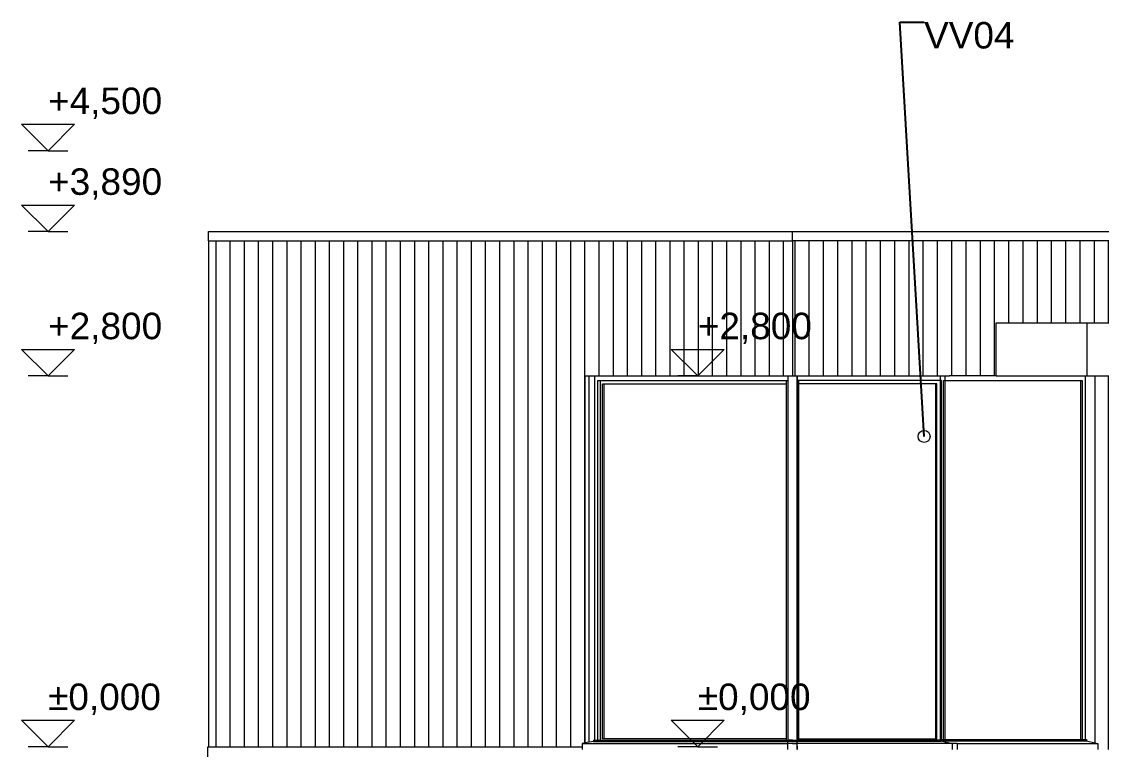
# Model space of a CAD drawing. Header units: millimetres. Extents: x 239748 to 326588, y -19262 to 5561.
# Drawn here: x 240171 to 248331, y -20 to 5475 of the extents above; entities that cross this region are included whole.
import ezdxf

# ---------------------------------------------------------------- set-up
doc = ezdxf.new("R2010")
doc.units = ezdxf.units.MM
doc.header["$MEASUREMENT"] = 0
for name, color, linetype, lineweight in [('Annotation - Label_Pen_No__1', 7, 'Continuous', 13), ('New_ARCHICAD Windows_Pen_No__1', 7, 'Continuous', 13), ('New_Dimensioning - General_Pen_No__1', 7, 'Continuous', 13), ('New_Shell - Roof_Pen_No__1', 7, 'Continuous', 13), ('New_Structural - Bearing_Pen_No__1', 7, 'Continuous', 13)]:
    doc.layers.add(name, color=color, linetype=linetype, lineweight=lineweight)
doc.layers.add('New_ARCHICAD Windows', color=7, linetype='Continuous')
doc.layers.add('New_Structural - Bearing', color=7, linetype='Continuous')
doc.styles.add('GENERATED_STYLE_1', font='')
doc.styles.get('GENERATED_STYLE_1').set_extended_font_data('Arial')
doc.dimstyles.new('GENERATED_STYLE__2', dxfattribs={"dimtxt": 0.18, "dimasz": 182.4, "dimexe": 0.18, "dimexo": 0.0625, "dimgap": 0, "dimtad": 0, "dimtih": 1, "dimtoh": 1, "dimdec": 4, "dimzin": 0, "dimdsep": 46, "dimcen": 0.09, "dimadec": 0, "dimazin": 0, "dimtfac": 1, "dimtdec": 4, "dimtmove": 0, "dimatfit": 3, "dimldrblk": 'ARROWHEAD_1', "dimfxl": 0, "dimtolj": 1, "dimtzin": 0, "dimarcsym": 0})

# ---------------------------------------------------------------- blocks, each defined once
blk = doc.blocks.new('ARROWHEAD_1')
at = {"color": 0, "linetype": 'Continuous', "lineweight": 0}
blk.add_line((0, 0), (-1, 0), dxfattribs=at)
blk.add_circle((0, 0), 0.25, dxfattribs=at)

msp = doc.modelspace()

# ---------------------------------------------------------------- hatches: boundary and pattern name
at = {"layer": 'New_ARCHICAD Windows', "linetype": 'Continuous', "lineweight": 0, "true_color": 0x000000}
h = msp.add_hatch(dxfattribs=at)
h.set_pattern_fill('Plank_Floor_vert_0001', color=18, style=0, pattern_type=2)
h.set_pattern_definition([(90, (244863.08965, 6e-11), (-0.5248427, 0), [])])
h.paths.add_polyline_path([(246032.4585, 4.9), (246032.4585, 0), (246032.5276, 0), (246032.5276, 4.9)])
at = {"layer": 'New_Structural - Bearing', "linetype": 'Continuous', "lineweight": 0, "true_color": 0x000000}
h = msp.add_hatch(dxfattribs=at)
h.set_pattern_fill('Plank_Floor_vert_0001', color=18, style=0, pattern_type=2)
h.set_pattern_definition([(90, (484916.97, -1e-11), (107.21749, 0), [])])
h.paths.add_polyline_path([(241584.3324, 3820), (241584.3324, 0.0001), (244407.8504, 0), (244407.8504, 25), (244429.1154, 28.75), (244429.1153, 2799.9998), (245982.3767, 2799.9998), (245982.3767, 3820)])
h = msp.add_hatch(dxfattribs=at)
h.set_pattern_fill('Plank_Floor_vert_0001', color=18, style=0, pattern_type=2)
h.set_pattern_definition([(90, (484890.57, -3e-09), (-107.21749, 0), [])])
h.paths.add_polyline_path([(245982.3767, 2800), (245997.1896, 2800), (245997.1896, 3820), (245982.3767, 3820)])
h = msp.add_hatch(dxfattribs=at)
h.set_pattern_fill('Plank_Floor_vert_0001', color=18, style=0, pattern_type=2)
h.set_pattern_definition([(90, (-238906.52, 5e-11), (-107.736465, 0), [])])
h.paths.add_polyline_path([(245997.1896, 2800), (247534.9259, 2800), (247534.9259, 3200), (252745.7801, 3200), (252745.7801, 3820), (245997.1896, 3820)])
h = msp.add_hatch(dxfattribs=at)
h.set_pattern_fill('Plank_Floor_vert_0001', color=18, style=0, pattern_type=2)
h.set_pattern_definition([(90, (-240487.86, -2e-09), (-107.742332, 0), [])])
h.paths.add_polyline_path([(244429.1154, 2800), (244429.1154, 28.75), (244492.9102, 40), (244492.9102, 50), (244499.9985, 50), (244499.9985, 2800)])
h = msp.add_hatch(dxfattribs=at)
h.set_pattern_fill('Plank_Floor_vert_0001', color=18, style=0, pattern_type=2)
h.set_pattern_definition([(90, (487188.16, -1e-10), (-107.223384, 0), [])])
h.paths.add_polyline_path([(248211.1043, 2765), (248211.1042, 55), (248218.1584, 55), (248218.1584, 45), (248281.646, 30), (248281.646, 2800), (248211.1043, 2800)])
h = msp.add_hatch(dxfattribs=at)
h.set_pattern_fill('Plank_Floor_vert_0001', color=18, style=0, pattern_type=2)
h.set_pattern_definition([(90, (-238906.52, 3e-11), (-107.736465, 0), [])])
h.paths.add_polyline_path([(248281.6459, 30), (248302.8084, 24.9999), (248302.8084, -20.0001), (248494.2658, -20.0001), (248494.2658, 0), (251140.7194, 0), (251140.7195, 2800), (248281.6459, 2800)])

# ---------------------------------------------------------------- linework, layer by layer
at = {"layer": 'New_ARCHICAD Windows_Pen_No__1', "color": 7, "linetype": 'Continuous', "lineweight": 13}
for p, q in [((244429.1154, 28.75), (244429.1154, 2800)), ((244429.1154, 2800), (245982.3767, 2800)), ((244499.9985, 2800), (244499.9985, 2765)), ((245962.0875, 2800), (245962.0875, 2765)), ((245982.3767, 2800), (245997.1896, 2800)), ((245997.1896, 2800), (247183.0175, 2800)), ((246032.8038, 2800), (246032.8038, 2765)), ((246032.9765, 2765), (246032.9765, 2800)), ((247112.4758, 2800), (247112.4758, 2765)), ((247147.9155, 2800), (247147.9155, 2765)), ((247534.9259, 2800), (247183.0175, 2800)), ((248211.1043, 2765), (248211.1043, 2800)), ((248281.646, 2800), (248281.646, 30)), ((244499.9985, 2765), (244499.9985, 50)), ((244524.6867, 50), (244524.6867, 2765)), ((244524.6867, 2765), (245962.0875, 2765)), ((244542.4075, 2765), (244542.4075, 50)), ((244560.042, 60), (244560.042, 2740)), ((244560.042, 2740), (245951.7088, 2740)), ((244570.6744, 2740), (244570.6744, 60)), ((245951.7088, 2740), (245951.7088, 2765)), ((245951.7088, 60), (245951.7088, 2740)), ((245962.0875, 2765), (245962.0875, 50)), ((246032.9765, 2765), (246032.8038, 2765)), ((246032.8038, 2765), (246032.8038, 35)), ((246032.9765, 50), (246032.9765, 2765)), ((247112.4758, 2765), (246032.9765, 2765)), ((246043.6435, 2740), (246043.6435, 2765)), ((246043.6435, 60), (246043.6435, 2740)), ((247087.7525, 2740), (246043.6435, 2740)), ((247077.1712, 2740), (247077.1712, 60)), ((247087.7525, 60), (247087.7525, 2740)), ((247112.4758, 2765), (247112.4758, 55)), ((247123.1077, 2765), (247112.4758, 2765)), ((247123.1077, 55), (247123.1077, 2765)), ((247137.2836, 55), (247137.2836, 2765)), ((247137.2836, 2765), (247147.9155, 2765)), ((247147.9155, 2765), (248186.2965, 2765)), ((247147.9155, 2765), (247147.9155, 55)), ((248175.7153, 55), (248175.7153, 2765)), ((248186.2965, 2765), (248186.2965, 55)), ((248211.1043, 55), (248211.1043, 2765)), ((244429.1154, 28.75), (244407.8504, 25)), ((244407.8504, 25), (244407.8504, -20)), ((244407.8504, 25), (245961.6487, 25)), ((244492.9102, 40), (244429.1154, 28.75)), ((244492.9102, 50), (244492.9102, 40)), ((244492.9102, 50), (245962.0538, 50)), ((244492.9102, 40), (245962.0538, 40)), ((245951.7088, 60), (244560.042, 60)), ((245951.7088, 50), (245951.7088, 60)), ((245961.6487, 25), (245962.0538, 40)), ((245997.0872, 25), (245961.6487, 25)), ((245961.6487, -20), (245961.6487, 25)), ((245997.4969, 50), (245962.0538, 50)), ((245962.0538, 40), (245962.0538, 50)), ((245997.4969, 40), (245962.0538, 40)), ((245997.0872, 25), (246032.3549, 25)), ((245997.4969, 50), (246032.7693, 50)), ((245997.4969, 40), (246032.7693, 40)), ((246032.3549, 25), (246032.7693, 40)), ((246032.3549, -20), (246032.3549, 25)), ((246032.4585, 5), (246032.4585, 4.9)), ((246032.4585, 4.9), (246032.4585, 0)), ((246032.4585, 0), (246032.4585, -20)), ((247239.6197, 25), (246032.5276, 25)), ((246032.7693, 40), (246032.7693, 50)), ((246032.8038, 35), (246032.8038, 34.9993)), ((247119.53, 50), (246032.942, 50)), ((247119.53, 40), (246032.942, 40)), ((246043.6435, 50), (246043.6435, 60)), ((246043.6435, 60), (247087.7525, 60)), ((247112.4758, 55), (247119.53, 55)), ((247119.53, 55), (247119.53, 45)), ((247119.53, 55), (248218.1584, 55)), ((247154.9696, 50), (247119.53, 50)), ((247119.53, 45), (247204.1801, 25)), ((247119.53, 45), (248218.1584, 45)), ((247154.9696, 50), (247154.9696, 45)), ((247204.1801, 25), (247204.1801, -20)), ((247239.6197, 25), (248302.8085, 25)), ((247239.6197, 25), (247239.6197, -20)), ((248218.1584, 55), (248218.1584, 45)), ((248218.1584, 45), (248281.646, 30)), ((248281.646, 30), (248302.8085, 25)), ((248302.8085, 25), (248302.8085, -20))]:
    msp.add_line(p, q, dxfattribs=at)
at = {"layer": 'New_Dimensioning - General_Pen_No__1', "color": 7, "linetype": 'Continuous', "lineweight": 13}
for p, q in [((240371.028, 4500), (240171.028, 4700)), ((240171.028, 4700), (240571.028, 4700)), ((240571.028, 4700), (240371.028, 4500)), ((240371.028, 4500), (240221.028, 4500)), ((240371.028, 4500), (240521.028, 4500)), ((240371.028, 3890), (240171.028, 4090)), ((240171.028, 4090), (240571.028, 4090)), ((240571.028, 4090), (240371.028, 3890)), ((240371.028, 3890), (240221.028, 3890)), ((240371.028, 3890), (240521.028, 3890)), ((240371.028, 2800), (240171.028, 3000)), ((240171.028, 3000), (240571.028, 3000)), ((240571.028, 3000), (240371.028, 2800)), ((245280.75, 2800), (245080.75, 3000)), ((245080.75, 3000), (245480.75, 3000)), ((245480.75, 3000), (245280.75, 2800)), ((240371.028, 2800), (240221.028, 2800)), ((240371.028, 2800), (240521.028, 2800)), ((245280.75, 2800), (245130.75, 2800)), ((245280.75, 2800), (245430.75, 2800)), ((240371.028, 0), (240171.028, 200)), ((240171.028, 200), (240571.028, 200)), ((240571.028, 200), (240371.028, 0)), ((245280.75, 0), (245080.75, 200)), ((245080.75, 200), (245480.75, 200)), ((245480.75, 200), (245280.75, 0)), ((240371.028, 0), (240221.028, 0)), ((240371.028, 0), (240521.028, 0)), ((245280.75, 0), (245130.75, 0)), ((245280.75, 0), (245430.75, 0))]:
    msp.add_line(p, q, dxfattribs=at)
at = {"layer": 'New_Shell - Roof_Pen_No__1', "color": 7, "linetype": 'Continuous', "lineweight": 13}
for p, q in [((241584.3324, 3890), (245996.8269, 3890)), ((241584.3324, 3820), (241584.3324, 3890)), ((245996.8269, 3820), (245996.8269, 3890)), ((245996.8269, 3890), (255849.7007, 3890)), ((247534.9259, 3200), (248223.8004, 3200)), ((248223.8004, 2800), (248223.8004, 3200)), ((248223.8004, 3200), (255942.6399, 3200)), ((247534.9259, 2800), (248223.8004, 2800)), ((248223.8004, 2800), (255942.6399, 2800))]:
    msp.add_line(p, q, dxfattribs=at)
at = {"layer": 'New_Structural - Bearing_Pen_No__1', "color": 7, "linetype": 'Continuous', "lineweight": 13}
for p, q in [((241584.3324, 3820), (245982.3767, 3820)), ((241584.3324, 3820), (241584.3324, 0)), ((245982.3767, 3820), (245996.8269, 3820)), ((245996.8269, 3820), (245997.1896, 3820)), ((252745.7801, 3820), (245997.1896, 3820)), ((245997.1896, 3820), (245997.1896, 2800)), ((247534.9259, 2800), (247534.9259, 3200)), ((241577.2613, -202.3318), (241577.2613, 0)), ((241577.2613, 0), (244407.8504, 0))]:
    msp.add_line(p, q, dxfattribs=at)

# ---------------------------------------------------------------- texts
at = {"layer": 'Annotation - Label_Pen_No__1', "color": 7, "linetype": 'Continuous', "lineweight": 13, "insert": (246990.7418, 5472.2035), "char_height": 200, "attachment_point": 1, "style": 'GENERATED_STYLE_1'}
msp.add_mtext('\\A1;{\\pql;\\fArial|b0|i0|c0|p34;VV0\\fArial|b0|i0|c0|p34;4}', dxfattribs=at)
at = {"layer": 'New_Dimensioning - General_Pen_No__1', "color": 7, "lineweight": 13, "char_height": 200, "attachment_point": 7, "style": 'GENERATED_STYLE_1'}
for s, insert in [('\\A1;{\\pql;\\fArial|b0|i0|c0|p34;+4,500}', (240371.028, 4740)), ('\\A1;{\\pql;\\fArial|b0|i0|c0|p34;+3,890}', (240371.028, 4130)), ('\\A1;{\\pql;\\fArial|b0|i0|c0|p34;+2,800}', (240371.028, 3040)), ('\\A1;{\\pql;\\fArial|b0|i0|c0|p34;+2,800}', (245280.75, 3040)), ('\\A1;{\\pql;\\fArial|b0|i0|c0|p34;±0,000}', (240371.028, 240)), ('\\A1;{\\pql;\\fArial|b0|i0|c0|p34;±0,000}', (245280.75, 240))]:
    msp.add_mtext(s, dxfattribs=dict(at, insert=insert))

# ---------------------------------------------------------------- leaders
at = {"layer": 'Annotation - Label_Pen_No__1', "color": 7, "linetype": 'Continuous', "lineweight": 13, "annotation_type": 0, "has_hookline": 1, "hookline_direction": 0, "text_width": 668.2}
msp.add_leader([(246990.7418, 2343.1161), (246808.3418, 5472.2035), (246990.7418, 5472.2035)], dimstyle='GENERATED_STYLE__2', dxfattribs=at)

doc.saveas('drawing.dxf')
